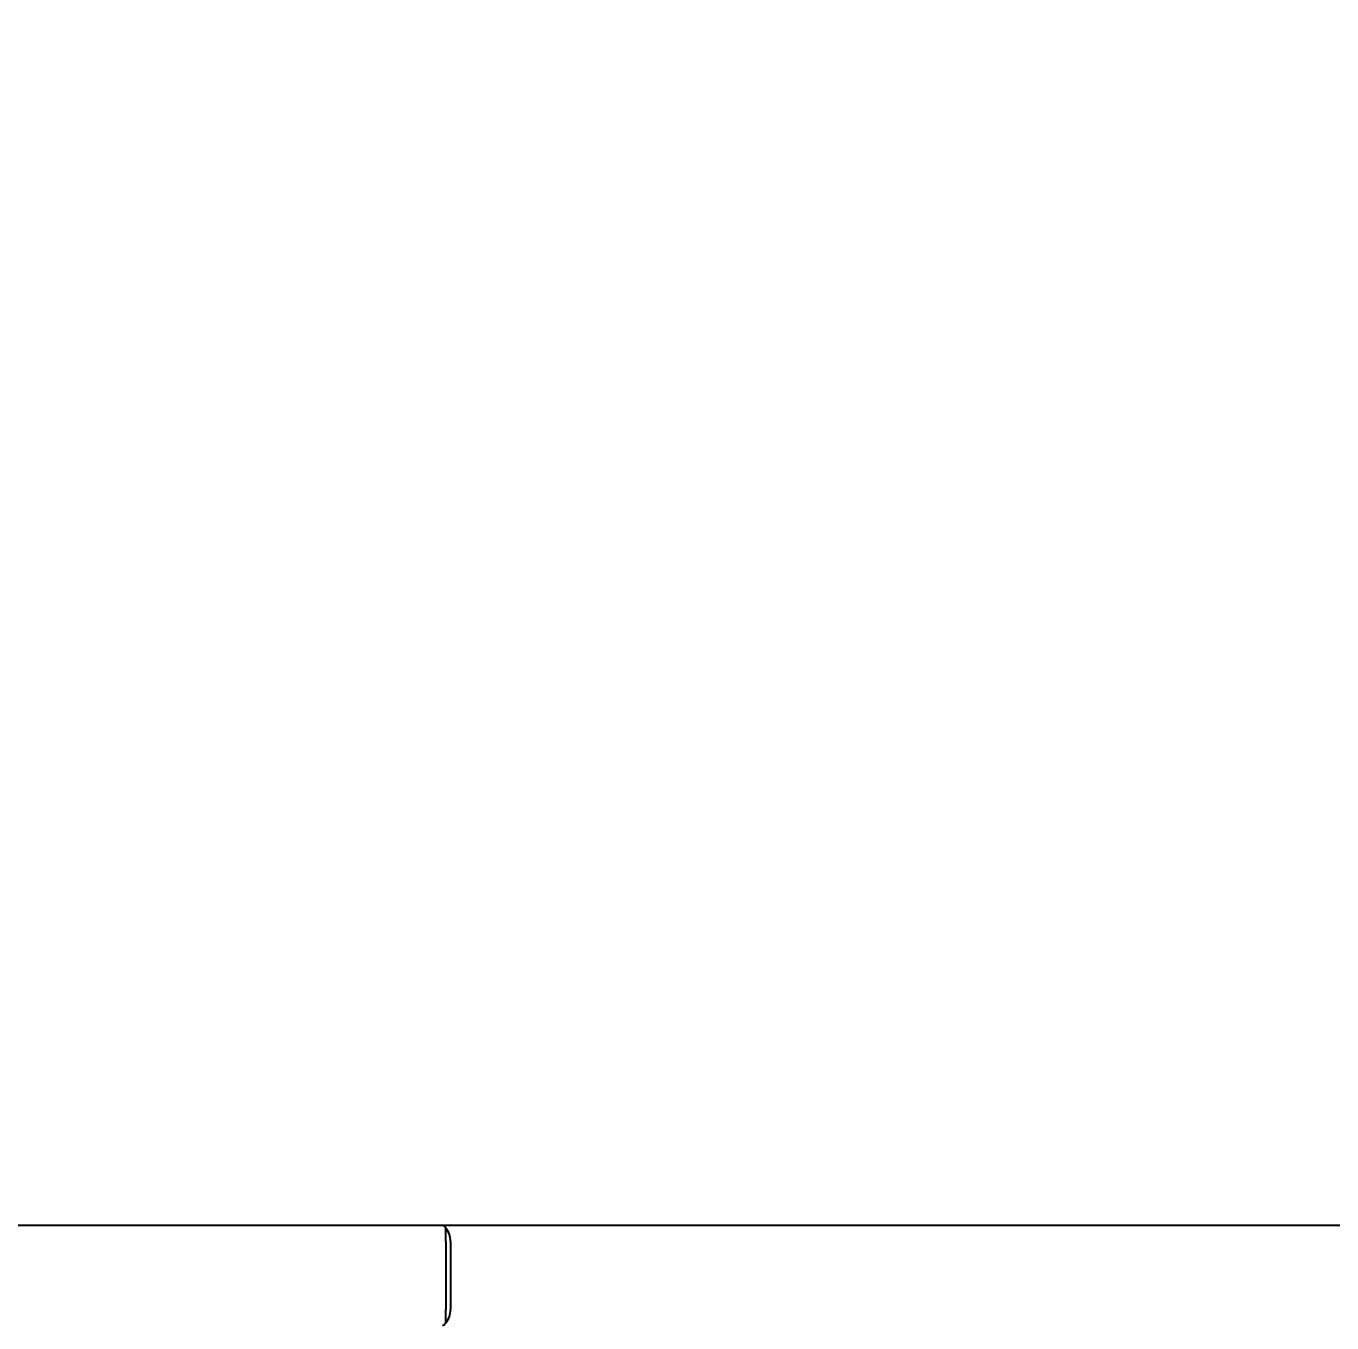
# Model space of a CAD drawing. Header units: millimetres. Extents: x 0 to 55611, y 0 to 32827.
# Drawn here: x 9672.7 to 10171, y 24436.9 to 24931.8 of the extents above; entities that cross this region are included whole.
import ezdxf

# ---------------------------------------------------------------- set-up
doc = ezdxf.new("R2010")
doc.units = ezdxf.units.MM
doc.header["$LTSCALE"] = 10
doc.header["$PDSIZE"] = -1
doc.linetypes.add('SLD-Continua', pattern=[0])
doc.layers.add('STRUC', color=5, linetype='SLD-Continua')
doc.styles.add('1', font='romans.shx', dxfattribs={"height": 125})
doc.dimstyles.new('50', dxfattribs={"dimscale": 0, "dimtxt": 125, "dimasz": 125, "dimexe": 125, "dimexo": 125, "dimgap": 50, "dimtad": 1, "dimdec": 0, "dimlfac": 49.861111, "dimzin": 1, "dimtxsty": '1', "dimcen": 2.5, "dimclrd": 1, "dimclre": 1, "dimadec": 0, "dimazin": 0, "dimtfac": 1, "dimtdec": 0, "dimtmove": 0, "dimatfit": 3, "dimfxl": 1, "dimtzin": 1, "dimarcsym": 0})

# ---------------------------------------------------------------- blocks, each defined once
blk = doc.blocks.new('*D102')
at = {"color": 1, "lineweight": -2, "transparency": 16777216}
for p, q in [((2852.08, 28134.58), (2852.08, 29698.3)), ((14281.61, 24592.91), (14281.61, 29698.3)), ((2977.08, 29573.3), (14156.61, 29573.3))]:
    blk.add_line(p, q, dxfattribs=at)
at = {"color": 1, "transparency": 16777216}
for points in [[(2977.08, 29594.14), (2977.08, 29552.47), (2852.08, 29573.3)], [(14156.61, 29594.14), (14156.61, 29552.47), (14281.61, 29573.3)]]:
    blk.add_solid(points, dxfattribs=at)
at = {"layer": 'Defpoints', "color": 0, "transparency": 16777216}
for p in [(14281.61, 29573.3), (2852.08, 28009.58), (14281.61, 24467.91)]:
    blk.add_point(p, dxfattribs=at)
at = {"color": 0, "transparency": 16777216, "insert": (8566.32, 29748.3), "char_height": 125, "attachment_point": 2, "style": '1'}
blk.add_mtext('11430', dxfattribs=at)

msp = doc.modelspace()

# ---------------------------------------------------------------- linework, layer by layer
at = {"layer": 'STRUC', "linetype": 'SLD-Continua', "lineweight": 25}
for p, q in [((9831.59, 24474.01), (9666.44, 24474.01)), ((12164.21, 24474.01), (9831.59, 24474.01)), ((9832.82, 24467.91), (9832.82, 24473.05)), ((9832.82, 24467.91), (9832.82, 24442)), ((9834.66, 24467.91), (9834.66, 24442)), ((9832.82, 24436.87), (9832.82, 24442))]:
    msp.add_line(p, q, dxfattribs=at)
for centre, start, end in [((9827.4, 24468.2), 357.7033, 41.7976), ((9827.4, 24441.71), 318.2024, 2.2967)]:
    msp.add_arc(centre, 7.27, start, end, dxfattribs=at)
for centre, start_param, end_param in [((9831.59, 24467.91), 5.713889, 6.283185), ((9831.59, 24467.91), 5.713889, 6.283185), ((9831.59, 24442), 3.141593, 3.710889)]:
    msp.add_ellipse(centre, major_axis=(0, 6.1), ratio=0.373885, start_param=start_param, end_param=end_param, dxfattribs=at)

# ---------------------------------------------------------------- dimensions: what is measured, and where the dimension line sits
dim = msp.add_linear_dim(base=(14281.61, 29573.3), p1=(2852.08, 28009.58), p2=(14281.61, 24467.91), dimstyle='50', override={"dimscale": 1, "dimlfac": 1})
dim.commit()
dim.dimension.update_dxf_attribs({"geometry": '*D102', "text_midpoint": (8566.32, 29573.3), "dimtype": 160})

doc.saveas('drawing.dxf')
